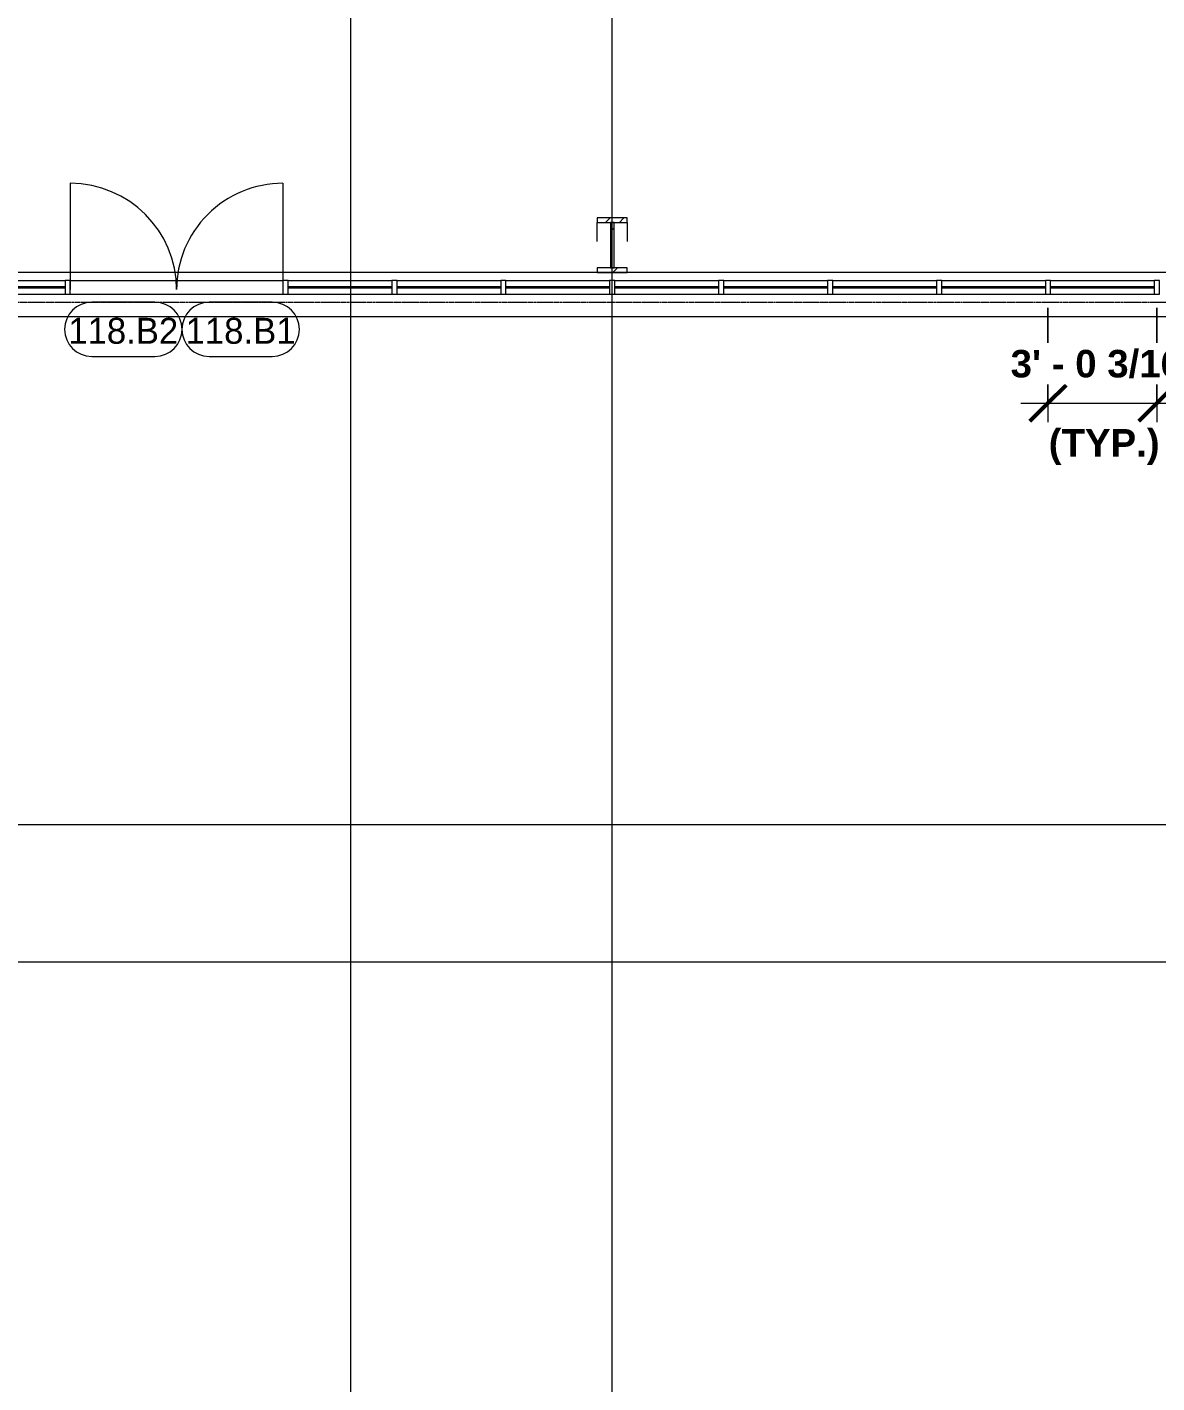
# Model space of a CAD drawing. Header units: inches. Extents: x 21568 to 24810, y -23559 to -20467.
# Drawn here: x 22891.5 to 23266.8, y -22728.4 to -22278.1 of the extents above; entities that cross this region are included whole.
import ezdxf

# ---------------------------------------------------------------- set-up
doc = ezdxf.new("R2010")
doc.units = ezdxf.units.IN
doc.header["$MEASUREMENT"] = 0
doc.linetypes.add('Grid Line 1_2_', pattern=[0.875, 0.5, -0.125, 0.125, -0.125])
for name, color, linetype, lineweight in [('A-ANNO-DIMS', 211, 'Continuous', 9), ('A-ANNO-DIMS-96', 211, 'Continuous', 9), ('A-DOOR', 31, 'Continuous', 20), ('A-DOOR-IDEN', 31, 'Continuous', 9), ('A-GLAZ-CURT', 52, 'Continuous', 20), ('A-GLAZ-CWMG', 51, 'Continuous', 20), ('G-ANNO-SYMB', 111, 'Continuous', 9), ('S-BEAM', 12, 'Continuous', 20), ('S-GRID', 1, 'Continuous', 9)]:
    doc.layers.add(name, color=color, linetype=linetype, lineweight=lineweight)
doc.styles.add('Arial_B', font='arialbd.ttf', dxfattribs={"height": 9.132806})
doc.styles.add('Century Gothic', font='GOTHIC.TTF', dxfattribs={"height": 8.622671})
doc.dimstyles.new('OD_Dimension_-_1_16__Tol__4', dxfattribs={"dimscale": 12, "dimtxt": 9, "dimasz": 1, "dimexe": 0.75, "dimexo": 0.5, "dimgap": 0.5, "dimtad": 1, "dimdec": 4, "dimrnd": 0.0625, "dimzin": 1, "dimdsep": 46, "dimlunit": 4, "dimtxsty": 'Arial_B', "dimblk1": 'OBLIQUE', "dimblk2": 'OBLIQUE', "dimsah": 1, "dimcen": 0.09, "dimdle": 0.75, "dimazin": 0, "dimtfac": 1, "dimtdec": 4, "dimtix": 1, "dimtmove": 0, "dimatfit": 3, "dimfxl": 1, "dimtvp": 1, "dimtfill": 1, "dimfrac": 2, "dimtolj": 1, "dimtzin": 0, "dimlwd": 13, "dimlwe": 13, "dimarcsym": 2})
pattern_1 = [(225, (23085.89, -22360.053), (9.503515, -9.503515), []), (225, (23085.89, -22374.453), (9.503515, -9.503515), [])]

# ---------------------------------------------------------------- blocks, each defined once
blk = doc.blocks.new('columns and girder2 - one-V17-Enlarged First Floor Plan _West_')
at = {"layer": 'S-BEAM', "lineweight": 9}
h = blk.add_hatch(dxfattribs=at)
h.set_pattern_fill('FP_24', color=8, style=0, pattern_type=2)
h.set_pattern_definition(pattern_1)
h.paths.add_polyline_path([(5, -0.5), (-5, -0.5), (-5, -2), (5, -2)], flags=0)
h.paths.add_polyline_path([(5, -17.03), (-5, -17.03), (-5, -18.55), (5, -18.55)], flags=0)
h.paths.add_polyline_path([(-5, -1204.89), (-5, -1206.4), (5, -1206.4), (5, -1204.89)], flags=0)
h.paths.add_polyline_path([(5, -1224.25), (-5, -1224.25), (-5, -1225), (5, -1225)], flags=0)
h = blk.add_hatch(dxfattribs=at)
h.set_pattern_fill('FP_24', color=8, style=0, pattern_type=2)
h.set_pattern_definition(pattern_1)
h.paths.add_polyline_path([(0.62, -2), (-0.63, -2), (-0.63, -17.03), (0.62, -17.03)], flags=0)
h.paths.add_polyline_path([(-0.63, -1206.4), (-0.63, -1224.25), (0.62, -1224.25), (0.62, -1206.4)], flags=0)
at = {"layer": 'S-BEAM', "color": 7}
for p, q in [((5, -0.5), (-5, -0.5)), ((-5, -0.5), (-5, -2)), ((-5, -2), (5, -2)), ((0.62, -2), (-0.63, -2)), ((-0.63, -2), (-0.63, -17.03)), ((0.62, -17.03), (0.62, -2)), ((5, -2), (5, -0.5)), ((5, -17.03), (-5, -17.03)), ((-5, -17.03), (-5, -18.55)), ((-0.63, -17.03), (0.62, -17.03)), ((5, -18.55), (5, -17.03)), ((-5, -18.55), (5, -18.55))]:
    blk.add_line(p, q, dxfattribs=at)
at = {"layer": 'S-BEAM', "color": 43, "lineweight": 13}
for p, q in [((-5, -17.03), (-5, -10.69)), ((5, -10.69), (5, -17.03))]:
    blk.add_line(p, q, dxfattribs=at)
blk = doc.blocks.new('System Panel - Interior Glazing-V21-Enlarged First Floor Plan _West_')
at = {"layer": 'A-GLAZ-CURT', "color": 7}
for p, q in [((17.21875, -0.5625), (-17.21875, -0.5625)), ((-17.21875, -0.5625), (-17.21875, -0.9375)), ((-17.21875, -0.9375), (17.21875, -0.9375)), ((17.21875, -0.9375), (17.21875, -0.5625))]:
    blk.add_line(p, q, dxfattribs=at)
blk = doc.blocks.new('Door_Single_Storefront - one-1970956-Enlarged First Floor Plan _West_')
at = {"layer": 'A-DOOR', "color": 43, "lineweight": 13}
blk.add_line((-17.65625, -35.3125), (-17.65625, 0), dxfattribs=at)
blk.add_arc((-17.65625, 0), 35.3125, 270, 0, dxfattribs=at)
blk = doc.blocks.new('Door_Single_Storefront - one-1970957-Enlarged First Floor Plan _West_')
at = {"layer": 'A-DOOR', "color": 43, "lineweight": 13}
blk.add_line((-17.65625, 35.3125), (-17.65625, 0), dxfattribs=at)
blk.add_arc((-17.65625, 0), 35.3125, 360, 90, dxfattribs=at)
blk = doc.blocks.new('Rectangular Mullion - Interior 1_75_ x 4_5_-1179494-Enlarged First Floor Plan _West_')
at = {"layer": 'A-GLAZ-CWMG', "color": 43, "lineweight": 13}
for p, q in [((24244.77, -22362.3), (24279.2, -22362.3)), ((24244.77, -22366.8), (24279.2, -22366.8))]:
    blk.add_line(p, q, dxfattribs=at)
blk = doc.blocks.new('Rectangular Mullion - Interior 1_75_ x 4_5_-1220290-Enlarged First Floor Plan _West_')
at = {"layer": 'A-GLAZ-CWMG', "color": 7}
for p, q in [((-0.875, 3), (0.875, 3)), ((-0.875, -1.5), (-0.875, 3)), ((0.875, 3), (0.875, -1.5)), ((0.875, -1.5), (-0.875, -1.5))]:
    blk.add_line(p, q, dxfattribs=at)
blk = doc.blocks.new('Rectangular Mullion - Interior 1_75_ x 4_5_-1970954-Enlarged First Floor Plan _West_')
at = {"layer": 'A-GLAZ-CWMG', "color": 43, "lineweight": 13}
for p, q in [((22905.83, -22362.3), (22941.14, -22362.3)), ((22905.83, -22366.8), (22941.14, -22366.8))]:
    blk.add_line(p, q, dxfattribs=at)
blk = doc.blocks.new('Rectangular Mullion - Interior 1_75_ x 4_5_-1970955-Enlarged First Floor Plan _West_')
at = {"layer": 'A-GLAZ-CWMG', "color": 43, "lineweight": 13}
for p, q in [((22941.14, -22362.3), (22976.45, -22362.3)), ((22941.14, -22366.8), (22976.45, -22366.8))]:
    blk.add_line(p, q, dxfattribs=at)
blk = doc.blocks.new('Door Tag - Door Tag-4658-Enlarged First Floor Plan _West_')
at = {"layer": 'A-DOOR-IDEN', "color": 153}
for p, q in [((0.109375, 0.09375), (-0.109375, 0.09375)), ((-0.109375, -0.09375), (0.109375, -0.09375))]:
    blk.add_line(p, q, dxfattribs=at)
for centre, start, end in [((-0.109375, 0), 90, 270), ((0.109375, 0), 270, 90)]:
    blk.add_arc(centre, 0.09375, start, end, dxfattribs=at)
blk = doc.blocks.new('DIMBLOCK355-Enlarged First Floor Plan _West_')
at = {"layer": 'A-ANNO-DIMS-96', "lineweight": 13}
for p, q in [((23230.64, -22371.3), (23230.64, -22412.02)), ((23230.64, -22403.02), (23230.64, -22371.3)), ((23266.83, -22371.3), (23266.83, -22412.02)), ((23266.83, -22403.02), (23266.83, -22371.3)), ((23221.64, -22403.02), (23275.83, -22403.02))]:
    blk.add_line(p, q, dxfattribs=at)
at = {"layer": 'A-ANNO-DIMS-96', "lineweight": 50}
for p, q in [((23230.64, -22403.02), (23236.64, -22397.02)), ((23266.83, -22403.02), (23272.83, -22397.02)), ((23230.64, -22403.02), (23224.64, -22409.02)), ((23266.83, -22403.02), (23260.83, -22409.02))]:
    blk.add_line(p, q, dxfattribs=at)
at = {"layer": 'A-ANNO-DIMS-96', "color": 0, "lineweight": 13, "attachment_point": 1, "line_spacing_factor": 0.938532, "style": 'Arial_B', "bg_fill": 3, "box_fill_scale": 1.25, "bg_fill_color": 0, "bg_fill_transparency": 0}
for s, insert, char_height, width in [('3\' - 0 3/16"', (23218.23, -22385.31), 9.1328, 73.2), ('(TYP.)', (23230.88, -22411.6), 9.133, 42.8571)]:
    blk.add_mtext(s, dxfattribs=dict(at, insert=insert, char_height=char_height, width=width))
blk = doc.blocks.new('_Oblique')
at = {"color": 0, "linetype": 'ByBlock', "lineweight": -2}
blk.add_line((-0.5, -0.5), (0.5, 0.5), dxfattribs=at)

msp = doc.modelspace()

# ---------------------------------------------------------------- linework, layer by layer
at = {"layer": 'G-ANNO-SYMB'}
for p, q in [((22998.96338, -21010.08493), (22998.96338, -22915.84748)), ((24581.52474, -22374.35697), (21776.42336, -22374.35697)), ((24577.89246, -22588.63029), (21856.39913, -22588.63029))]:
    msp.add_line(p, q, dxfattribs=at)
at = {"layer": 'S-GRID', "linetype": 'Grid Line 1_2_'}
for p, q in [((23085.89023, -23071.83025), (23085.89023, -20713.12653)), ((23085.89023, -23130.6211), (23085.89023, -20902.42781)), ((24588.97484, -22359.55281), (22653.5125, -22359.55281)), ((24742.78907, -22359.55281), (22737.5125, -22359.55281)), ((24694.78907, -22369.55281), (22737.5125, -22369.55281)), ((24479.10753, -22543.05281), (21657.56096, -22543.05281)), ((24588.97484, -22543.05281), (21790.20666, -22543.05281))]:
    msp.add_line(p, q, dxfattribs=at)

# ---------------------------------------------------------------- block references
at = {"layer": 'A-DOOR', "color": 43, "lineweight": 13}
msp.add_blockref('Door_Single_Storefront - one-1970957-Enlarged First Floor Plan _West_', (22923.48398, -22365.30281), dxfattribs=at)
at = {"layer": 'A-DOOR', "color": 43, "lineweight": 13, "rotation": 180}
msp.add_blockref('Door_Single_Storefront - one-1970956-Enlarged First Floor Plan _West_', (22958.79648, -22365.30281), dxfattribs=at)
at = {"layer": 'A-DOOR-IDEN', "color": 153, "xscale": 95.99999999999994, "yscale": 95.99999999999994, "zscale": 95.99999999999994}
for p in [(22923.4649, -22378.4872), (22962.4349, -22378.4872)]:
    msp.add_blockref('Door Tag - Door Tag-4658-Enlarged First Floor Plan _West_', p, dxfattribs=at)
at = {"layer": 'A-GLAZ-CURT', "color": 43, "lineweight": 13, "rotation": 180}
for p in [(22886.85898, -22365.30281), (22995.42148, -22365.30281), (23031.60898, -22365.30281), (23067.79648, -22365.30281), (23103.98398, -22365.30281), (23140.17148, -22365.30281), (23176.35898, -22365.30281), (23212.54648, -22365.30281), (23248.73398, -22365.30281)]:
    msp.add_blockref('System Panel - Interior Glazing-V21-Enlarged First Floor Plan _West_', p, dxfattribs=at)
at = {"layer": 'A-GLAZ-CWMG', "color": 43, "lineweight": 13}
for name, p in [('Rectangular Mullion - Interior 1_75_ x 4_5_-1179494-Enlarged First Floor Plan _West_', (-1375.125, 0)), ('Rectangular Mullion - Interior 1_75_ x 4_5_-1970954-Enlarged First Floor Plan _West_', (0, 0)), ('Rectangular Mullion - Interior 1_75_ x 4_5_-1970955-Enlarged First Floor Plan _West_', (0, 0)), ('Rectangular Mullion - Interior 1_75_ x 4_5_-1179494-Enlarged First Floor Plan _West_', (-1266.5625, 0)), ('Rectangular Mullion - Interior 1_75_ x 4_5_-1179494-Enlarged First Floor Plan _West_', (-1230.375, 0)), ('Rectangular Mullion - Interior 1_75_ x 4_5_-1179494-Enlarged First Floor Plan _West_', (-1194.1875, 0)), ('Rectangular Mullion - Interior 1_75_ x 4_5_-1179494-Enlarged First Floor Plan _West_', (-1158, 0)), ('Rectangular Mullion - Interior 1_75_ x 4_5_-1179494-Enlarged First Floor Plan _West_', (-1121.8125, 0)), ('Rectangular Mullion - Interior 1_75_ x 4_5_-1179494-Enlarged First Floor Plan _West_', (-1085.625, 0)), ('Rectangular Mullion - Interior 1_75_ x 4_5_-1179494-Enlarged First Floor Plan _West_', (-1049.4375, 0)), ('Rectangular Mullion - Interior 1_75_ x 4_5_-1179494-Enlarged First Floor Plan _West_', (-1013.25, 0))]:
    msp.add_blockref(name, p, dxfattribs=at)
at = {"layer": 'A-GLAZ-CWMG', "color": 43, "lineweight": 13, "extrusion": (0, 0, -1)}
for p in [(-22904.95273, -22365.30281), (-22977.32773, -22365.30281), (-23013.51523, -22365.30281), (-23049.70273, -22365.30281), (-23085.89023, -22365.30281), (-23122.07773, -22365.30281), (-23158.26523, -22365.30281), (-23194.45273, -22365.30281), (-23230.64023, -22365.30281), (-23266.82773, -22365.30281)]:
    msp.add_blockref('Rectangular Mullion - Interior 1_75_ x 4_5_-1220290-Enlarged First Floor Plan _West_', p, dxfattribs=at)
at = {"layer": 'S-BEAM', "color": 43, "lineweight": 13, "rotation": 180}
msp.add_blockref('columns and girder2 - one-V17-Enlarged First Floor Plan _West_', (23085.89023, -22360.05281), dxfattribs=at)

# ---------------------------------------------------------------- texts
at = {"layer": 'A-DOOR-IDEN', "char_height": 8.622671, "width": 43.524, "attachment_point": 2, "line_spacing_factor": 0.984117, "style": 'Century Gothic'}
for s, insert in [('118.B2', (22923.42358, -22374.65589)), ('118.B1', (22962.39358, -22374.65589))]:
    msp.add_mtext(s, dxfattribs=dict(at, insert=insert))

# ---------------------------------------------------------------- next in the draw order: dimensions: what is measured, and where the dimension line sits
at = {"layer": 'A-ANNO-DIMS', "lineweight": 13}
dim = msp.add_linear_dim(base=(23266.82773, -22403.0178), p1=(23230.64023, -22365.30281), p2=(23266.82773, -22365.30281), text='<>\\X(TYP.)', dimstyle='OD_Dimension_-_1_16__Tol__4', override={"dimpost": '<>', "dimfxl": 36.1875}, dxfattribs=at)
dim.commit()
dim.dimension.update_dxf_attribs({"geometry": 'DIMBLOCK355-Enlarged First Floor Plan _West_', "text_midpoint": (23248.73398, -22403.0178)})

doc.saveas('drawing.dxf')
